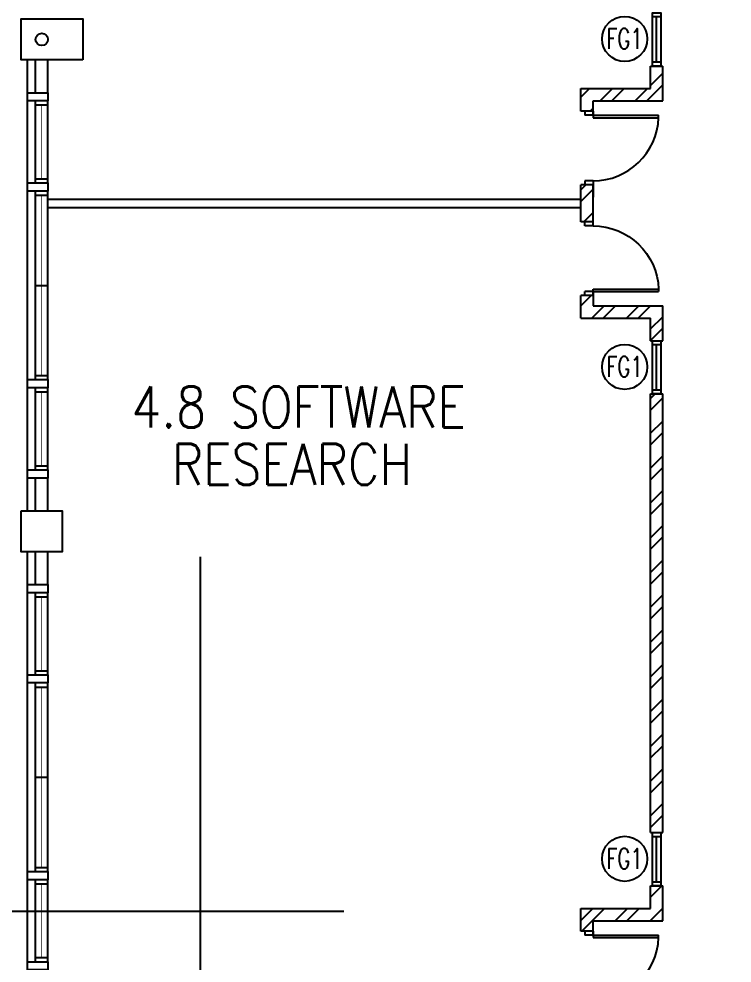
# Model space of a CAD drawing. Extents: x 2266480 to 2405436, y -858634 to -757865.
# Drawn here: x 2284740 to 2293440, y -813691 to -802174 of the extents above; entities that cross this region are included whole.
import ezdxf
from ezdxf.enums import TextEntityAlignment as Align

# ---------------------------------------------------------------- set-up
doc = ezdxf.new("R2010")
doc.units = 0
doc.header["$LTSCALE"] = 10
doc.header["$MEASUREMENT"] = 0
doc.layers.get('0').update_dxf_attribs({"linetype": 'CONTINUOUS'})
for name, color, linetype in [('AR', 7, 'CONTINUOUS'), ('COL', 3, 'CONTINUOUS'), ('DOOR', 5, 'CONTINUOUS'), ('FG-T', 7, 'CONTINUOUS'), ('H', 1, 'CONTINUOUS'), ('LINE', 7, 'CONTINUOUS'), ('partition', 7, 'CONTINUOUS'), ('RWDP', 145, 'CONTINUOUS'), ('stair', 7, 'CONTINUOUS'), ('T50', 4, 'CONTINUOUS'), ('WALL', 2, 'CONTINUOUS'), ('WIN', 5, 'CONTINUOUS')]:
    doc.layers.add(name, color=color, linetype=linetype)
doc.styles.add('ROMANS', font='romans')

# ---------------------------------------------------------------- blocks, each defined once
blk = doc.blocks.new('FG')
at = {"layer": 'LINE', "linetype": 'Continuous'}
for points in [[(0, 0), (50, 0), (50, 100), (0, 100)], [(600, 0), (650, 0), (650, 100), (600, 100)]]:
    blk.add_lwpolyline(points, close=True, dxfattribs=at)
at = {"layer": 'LINE', "color": 5, "linetype": 'Continuous'}
for points in [[(600, 100), (50, 100)], [(50, 0), (600, 0)]]:
    blk.add_lwpolyline(points, dxfattribs=at)
at = {"layer": 'LINE', "color": 1, "linetype": 'Continuous'}
blk.add_lwpolyline([(50, 50), (600, 50)], dxfattribs=at)
blk = doc.blocks.new('D900')
at = {"layer": 'DOOR', "color": 7}
for p, q in [((50, 100), (50, 899)), ((80, 899), (50, 899)), ((80, 100), (80, 899)), ((0, 100), (0, 0)), ((0, 100), (50, 100)), ((0, 0), (50, 0)), ((50, 100), (50, 0)), ((50, 100), (80, 100)), ((850, 100), (850, 0)), ((850, 100), (900, 100)), ((850, 0), (900, 0)), ((900, 100), (900, 0))]:
    blk.add_line(p, q, dxfattribs=at)
blk.add_arc((50, 100), 800, 0, 87.8509, dxfattribs=at)

msp = doc.modelspace()

# ---------------------------------------------------------------- hatches: boundary and pattern name
at = {"layer": 'H'}
h = msp.add_hatch(dxfattribs=at)
h.set_pattern_fill('ANSI32', color=0, scale=800, style=0)
h.paths.add_polyline_path([(2295094.4, -800074.1), (2294944.4, -800074.1), (2294944.4, -802049.1), (2295094.4, -802049.1)])
h.paths.add_polyline_path([(2295094.4, -802799.1), (2294944.4, -802799.1), (2294944.4, -805024.1), (2295094.4, -805024.1)])
h.paths.add_polyline_path([(2295094.4, -805924.1), (2295094.4, -805674.1), (2294944.4, -805674.1), (2294944.4, -806074.1), (2295794.4, -806074.1), (2295794.4, -806174.1), (2295944.4, -806174.1), (2295944.4, -805924.1)])
h.paths.add_polyline_path([(2295944.4, -807974.1), (2295794.4, -807974.1), (2295794.4, -808348.3), (2295944.4, -808348.3)])
h.paths.add_polyline_path([(2291744.4, -805674.1), (2291744.4, -805549.1), (2291594.4, -805549.1), (2291594.4, -805824.1), (2292444.4, -805824.1), (2292444.4, -806099.1), (2292594.4, -806099.1), (2292594.4, -805674.1)])
h.paths.add_polyline_path([(2291744.4, -804199.1), (2291644.4, -804199.1), (2291594.4, -804199.1), (2291594.4, -804649.1), (2291744.4, -804649.1)])
h.paths.add_polyline_path([(2291594.4, -803024.1), (2291594.4, -803299.1), (2291744.4, -803299.1), (2291744.4, -803174.1), (2292594.4, -803174.1), (2292594.4, -802749.1), (2292444.4, -802749.1), (2292444.4, -803024.1)])
h.paths.add_polyline_path([(2292444.4, -802099.1), (2292594.4, -802099.1), (2292594.4, -799749.1), (2292444.4, -799749.1)])
h = msp.add_hatch(dxfattribs=at)
h.set_pattern_fill('ANSI32', color=0, scale=800, style=0)
h.paths.add_polyline_path([(2292594.4, -806749.1), (2292444.4, -806749.1), (2292444.4, -812099.1), (2292594.4, -812099.1)])
h.paths.add_polyline_path([(2292594.4, -812749.1), (2292444.4, -812749.1), (2292444.4, -813024.1), (2291594.4, -813024.1), (2291594.4, -813299.1), (2291744.4, -813299.1), (2291744.4, -813174.1), (2292594.4, -813174.1)])
h.paths.add_polyline_path([(2291744.4, -814199.1), (2291644.4, -814199.1), (2291594.4, -814199.1), (2291594.4, -814649.1), (2291744.4, -814649.1)])
h.paths.add_polyline_path([(2292594.4, -815674.1), (2291744.4, -815674.1), (2291744.4, -815549.1), (2291594.4, -815549.1), (2291594.4, -815824.1), (2292444.4, -815824.1), (2292444.4, -816099.1), (2292594.4, -816099.1)])

# ---------------------------------------------------------------- linework, layer by layer
at = {"color": 0}
for p, q in [((2284844.4, -808174.1), (2284844.4, -802674.1)), ((2284844.4, -814174.1), (2284844.4, -808674.1))]:
    msp.add_line(p, q, dxfattribs=at)
at = {"layer": 'AR', "color": 0}
for p, q in [((2286950.7, -808733.9), (2286950.7, -821259.6)), ((2288702.8, -813061.2), (2282788.4, -813061.2))]:
    msp.add_line(p, q, dxfattribs=at)
at = {"layer": 'COL', "color": 0}
for points in [[(2285519.4, -802674.1), (2284769.4, -802674.1), (2284769.4, -802174.1), (2285519.4, -802174.1)], [(2284769.4, -808174.1), (2285269.4, -808174.1), (2285269.4, -808674.1), (2284769.4, -808674.1)]]:
    msp.add_lwpolyline(points, close=True, dxfattribs=at)
at = {"layer": 'FG-T', "color": 0}
for centre in [(2292129.7, -802418.7), (2292129.7, -806418.7), (2292129.7, -812418.7)]:
    msp.add_circle(centre, 275, dxfattribs=at)
at = {"layer": 'partition', "color": 0}
for p, q in [((2285094.4, -804374.1), (2291594.4, -804374.1)), ((2285094.4, -804474.1), (2285094.4, -804374.1)), ((2285094.4, -804474.1), (2291594.4, -804474.1))]:
    msp.add_line(p, q, dxfattribs=at)
at = {"layer": 'RWDP', "color": 0}
msp.add_circle((2285019.4, -802424.1), 75, dxfattribs=at)
at = {"layer": 'WALL', "color": 0}
for p, q in [((2284944.4, -803074.1), (2284944.4, -802674.1)), ((2285094.4, -803074.1), (2285094.4, -802674.1)), ((2292444.4, -803024.1), (2292444.4, -802749.1)), ((2292444.4, -802749.1), (2292594.4, -802749.1)), ((2292594.4, -803174.1), (2292594.4, -802749.1)), ((2291594.4, -803024.1), (2292444.4, -803024.1)), ((2291594.4, -803299.1), (2291594.4, -803024.1)), ((2291744.4, -803174.1), (2292594.4, -803174.1)), ((2291744.4, -803349.1), (2291744.4, -803174.1)), ((2291744.4, -803299.1), (2291594.4, -803299.1)), ((2291594.4, -804649.1), (2291594.4, -804199.1)), ((2291744.4, -804199.1), (2291594.4, -804199.1)), ((2291744.4, -804649.1), (2291744.4, -804199.1)), ((2291744.4, -804199.1), (2291744.4, -804349.1)), ((2291744.4, -804649.1), (2291594.4, -804649.1)), ((2291594.4, -805824.1), (2291594.4, -805549.1)), ((2291744.4, -805549.1), (2291594.4, -805549.1)), ((2291744.4, -805499.1), (2291744.4, -805674.1)), ((2291744.4, -805674.1), (2292594.4, -805674.1)), ((2292594.4, -806099.1), (2292594.4, -805674.1)), ((2291594.4, -805824.1), (2292444.4, -805824.1)), ((2292444.4, -806099.1), (2292444.4, -805824.1)), ((2292444.4, -806099.1), (2292594.4, -806099.1)), ((2292444.4, -806749.1), (2292594.4, -806749.1)), ((2292444.4, -812099.1), (2292444.4, -806749.1)), ((2292594.4, -812099.1), (2292594.4, -806749.1)), ((2284944.4, -808174.1), (2284944.4, -807774.1)), ((2285094.4, -808174.1), (2285094.4, -807774.1)), ((2284944.4, -809074.1), (2284944.4, -808674.1)), ((2285094.4, -809074.1), (2285094.4, -808674.1)), ((2292444.4, -812099.1), (2292594.4, -812099.1)), ((2292444.4, -813024.1), (2292444.4, -812749.1)), ((2292444.4, -812749.1), (2292594.4, -812749.1)), ((2292594.4, -813174.1), (2292594.4, -812749.1)), ((2291594.4, -813024.1), (2292444.4, -813024.1)), ((2291594.4, -813299.1), (2291594.4, -813024.1)), ((2291744.4, -813174.1), (2292594.4, -813174.1)), ((2291744.4, -813349.1), (2291744.4, -813174.1)), ((2291744.4, -813299.1), (2291594.4, -813299.1))]:
    msp.add_line(p, q, dxfattribs=at)
for points in [[(2284844.4, -803074.1), (2285094.4, -803074.1), (2285094.4, -803174.1), (2284844.4, -803174.1)], [(2284844.4, -804174.1), (2285094.4, -804174.1), (2285094.4, -804274.1), (2284844.4, -804274.1)], [(2284844.4, -806574.1), (2285094.4, -806574.1), (2285094.4, -806674.1), (2284844.4, -806674.1)], [(2284844.4, -807674.1), (2285094.4, -807674.1), (2285094.4, -807774.1), (2284844.4, -807774.1)], [(2284844.4, -809074.1), (2285094.4, -809074.1), (2285094.4, -809174.1), (2284844.4, -809174.1)], [(2284844.4, -810174.1), (2285094.4, -810174.1), (2285094.4, -810274.1), (2284844.4, -810274.1)], [(2284844.4, -812574.1), (2285094.4, -812574.1), (2285094.4, -812674.1), (2284844.4, -812674.1)], [(2284844.4, -813674.1), (2285094.4, -813674.1), (2285094.4, -813774.1), (2284844.4, -813774.1)]]:
    msp.add_lwpolyline(points, close=True, dxfattribs=at)
at = {"layer": 'WIN', "color": 0}
for p, q in [((2284944.4, -804174.1), (2284944.4, -803174.1)), ((2284944.4, -803224.1), (2285094.4, -803224.1)), ((2285094.4, -804174.1), (2285094.4, -803174.1)), ((2284944.4, -804124.1), (2285094.4, -804124.1)), ((2284944.4, -806574.1), (2284944.4, -804274.1)), ((2285094.4, -806574.1), (2285094.4, -804274.1)), ((2284944.4, -804324.1), (2285094.4, -804324.1)), ((2284944.4, -805424.1), (2285094.4, -805424.1)), ((2284944.4, -806524.1), (2285094.4, -806524.1)), ((2284944.4, -807674.1), (2284944.4, -806674.1)), ((2284944.4, -806724.1), (2285094.4, -806724.1)), ((2285094.4, -807674.1), (2285094.4, -806674.1)), ((2284944.4, -807624.1), (2285094.4, -807624.1)), ((2284944.4, -810174.1), (2284944.4, -809174.1)), ((2284944.4, -809224.1), (2285094.4, -809224.1)), ((2285094.4, -810174.1), (2285094.4, -809174.1)), ((2284944.4, -810124.1), (2285094.4, -810124.1)), ((2284944.4, -812574.1), (2284944.4, -810274.1)), ((2285094.4, -812574.1), (2285094.4, -810274.1)), ((2284944.4, -810324.1), (2285094.4, -810324.1)), ((2284944.4, -811424.1), (2285094.4, -811424.1)), ((2284944.4, -812524.1), (2285094.4, -812524.1)), ((2284944.4, -813674.1), (2284944.4, -812674.1)), ((2285094.4, -813674.1), (2285094.4, -812674.1)), ((2284944.4, -812724.1), (2285094.4, -812724.1)), ((2284944.4, -813624.1), (2285094.4, -813624.1))]:
    msp.add_line(p, q, dxfattribs=at)
at = {"layer": 'WIN', "color": 0, "const_width": 10, "flags": 128}
for points in [[(2285019.4, -804124.1), (2285019.4, -803224.1)], [(2285019.4, -806524.1), (2285019.4, -804324.1)], [(2285019.4, -806724.1), (2285019.4, -807624.1)], [(2285019.4, -810124.1), (2285019.4, -809224.1)], [(2285019.4, -812524.1), (2285019.4, -810324.1)], [(2285019.4, -812724.1), (2285019.4, -813624.1)]]:
    msp.add_lwpolyline(points, dxfattribs=at)

# ---------------------------------------------------------------- block references
at = {"layer": 'LINE', "color": 0, "xscale": -1, "rotation": 270}
for p in [(2292469.4, -802749.1), (2292469.4, -806749.1), (2292469.4, -812749.1)]:
    msp.add_blockref('FG', p, dxfattribs=at)
at = {"layer": 'stair', "color": 0, "rotation": 270}
for p in [(2291644.4, -803299.1), (2291644.4, -813299.1)]:
    msp.add_blockref('D900', p, dxfattribs=at)
at = {"layer": 'stair', "color": 0, "xscale": -1, "rotation": 270}
msp.add_blockref('D900', (2291644.4, -805549.1), dxfattribs=at)

# ---------------------------------------------------------------- texts
at = {"layer": 'FG-T', "color": 0, "style": 'ROMANS', "width": 0.7}
for p in [(2291906.3, -802540.8), (2291906.3, -806540.8), (2291906.3, -812540.8)]:
    msp.add_text('FG1', height=250, dxfattribs=at).set_placement(p)
at = {"layer": 'T50', "color": 0, "style": 'ROMANS', "width": 0.85}
for s, p in [('4.8 SOFTWARE ', (2288298.7, -806908.4)), ('RESEARCH', (2288072.4, -807607.3))]:
    msp.add_text(s, height=500, dxfattribs=at).set_placement(p, align=Align.MIDDLE)

doc.saveas('drawing.dxf')
